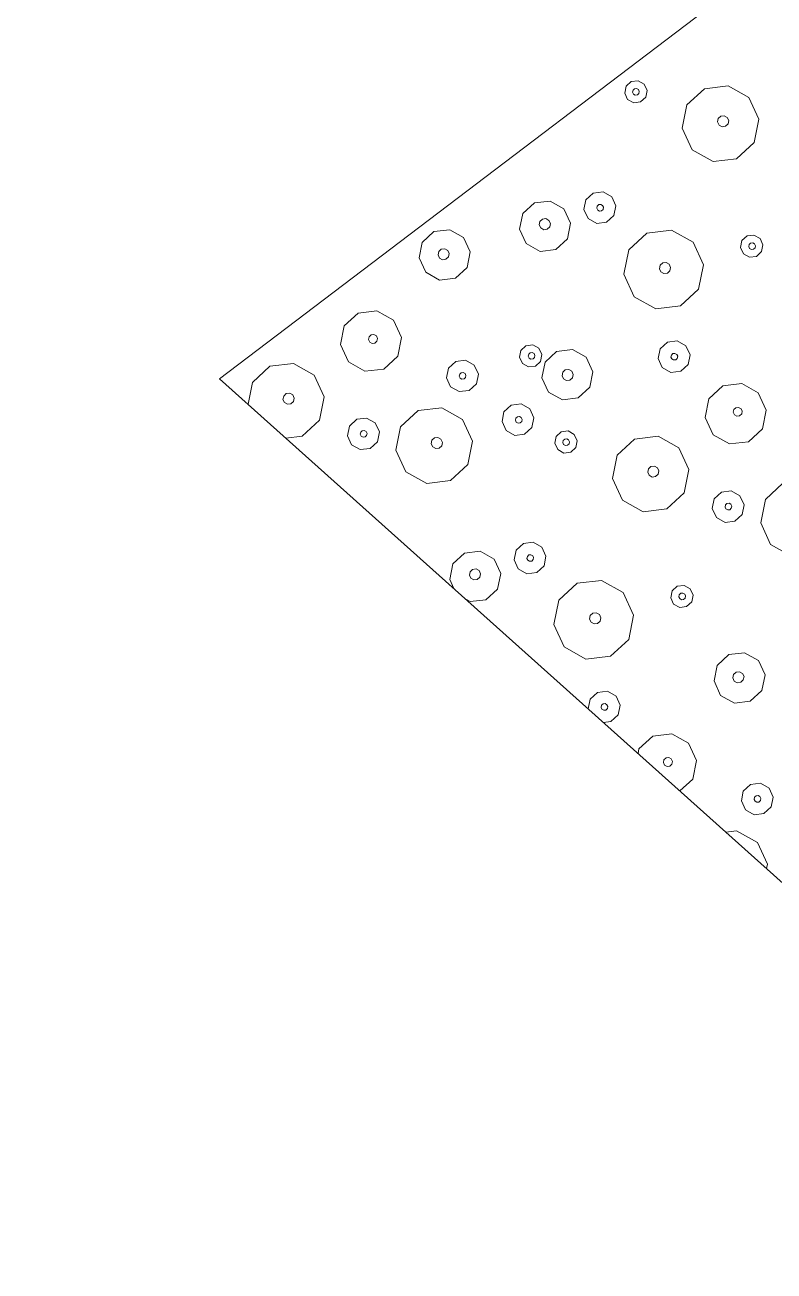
# Model space of a CAD drawing. Header units: metres. Extents: x -2858 to 512, y -1995 to 1252.
# Drawn here: x -482.28 to -478.55, y -199.85 to -193.64 of the extents above; entities that cross this region are included whole.
import ezdxf

# ---------------------------------------------------------------- set-up
doc = ezdxf.new("R2010")
doc.units = ezdxf.units.M
doc.layers.add('Calque commun', color=7, linetype='Continuous')

# ---------------------------------------------------------------- blocks, each defined once
blk = doc.blocks.new('pattern')
at = {"layer": 'Calque commun', "color": 54, "linetype": 'Continuous', "lineweight": 9}
for p, q in [((114.1042, 102.0778), (114.1514, 102.1867)), ((114.1514, 102.1867), (114.1703, 102.1978)), ((114.13, 101.962), (114.1042, 102.0778)), ((113.883, 101.9856), (113.9256, 102.0108)), ((113.9256, 102.0108), (113.9748, 102.0061)), ((113.9748, 102.0061), (114.0118, 101.9733)), ((113.8633, 101.9403), (113.883, 101.9856)), ((113.8741, 101.892), (113.8633, 101.9403)), ((113.9255, 101.9351), (113.9296, 101.9447)), ((113.9278, 101.925), (113.9255, 101.9351)), ((113.9296, 101.9447), (113.9386, 101.9499)), ((113.9386, 101.9499), (113.9489, 101.949)), ((113.9489, 101.949), (113.9567, 101.9421)), ((113.9567, 101.9421), (113.959, 101.932)), ((114.0118, 101.9733), (114.0226, 101.9251)), ((114.1703, 101.9265), (114.13, 101.962)), ((113.9111, 101.8593), (113.8741, 101.892)), ((113.9355, 101.9181), (113.9278, 101.925)), ((113.9459, 101.9171), (113.9355, 101.9181)), ((113.9548, 101.9224), (113.9459, 101.9171)), ((113.959, 101.932), (113.9548, 101.9224)), ((114.0029, 101.8797), (113.9604, 101.8546)), ((114.0226, 101.9251), (114.0029, 101.8797)), ((113.9604, 101.8546), (113.9111, 101.8593)), ((114.0024, 101.5787), (114.0841, 101.6269)), ((114.0841, 101.6269), (114.1703, 101.6187)), ((113.4567, 101.549), (113.5248, 101.5893)), ((113.5248, 101.5893), (113.6036, 101.5818)), ((113.6036, 101.5818), (113.6629, 101.5294)), ((113.9646, 101.4916), (114.0024, 101.5787)), ((113.4253, 101.4765), (113.4567, 101.549)), ((113.6629, 101.5294), (113.6801, 101.4522)), ((114.0863, 101.4929), (114.0983, 101.4999)), ((114.0983, 101.4999), (114.112, 101.4986)), ((113.4425, 101.3992), (113.4253, 101.4765)), ((113.5257, 101.4606), (113.5326, 101.4765)), ((113.5294, 101.4437), (113.5257, 101.4606)), ((113.5424, 101.4323), (113.5294, 101.4437)), ((113.5326, 101.4765), (113.5475, 101.4853)), ((113.5475, 101.4853), (113.5647, 101.4836)), ((113.5745, 101.4394), (113.5596, 101.4306)), ((113.5647, 101.4836), (113.5777, 101.4722)), ((113.5814, 101.4553), (113.5745, 101.4394)), ((113.5777, 101.4722), (113.5814, 101.4553)), ((113.6801, 101.4522), (113.6486, 101.3796)), ((113.9852, 101.3989), (113.9646, 101.4916)), ((114.0808, 101.4802), (114.0863, 101.4929)), ((114.0838, 101.4667), (114.0808, 101.4802)), ((114.0942, 101.4575), (114.0838, 101.4667)), ((114.108, 101.4562), (114.0942, 101.4575)), ((114.1199, 101.4632), (114.108, 101.4562)), ((114.112, 101.4986), (114.1224, 101.4895)), ((114.1254, 101.476), (114.1199, 101.4632)), ((114.1224, 101.4895), (114.1254, 101.476)), ((113.5018, 101.3469), (113.4425, 101.3992)), ((113.5596, 101.4306), (113.5424, 101.4323)), ((113.6486, 101.3796), (113.5805, 101.3394)), ((114.0564, 101.3361), (113.9852, 101.3989)), ((113.5805, 101.3394), (113.5018, 101.3469)), ((114.1509, 101.3271), (114.0564, 101.3361)), ((114.1703, 101.3385), (114.1509, 101.3271)), ((112.9275, 101.252), (112.9533, 101.1362)), ((112.9533, 101.1362), (112.9061, 101.0273)), ((114.0502, 101.1114), (114.0928, 101.1365)), ((114.0928, 101.1365), (114.142, 101.1318)), ((114.142, 101.1318), (114.1703, 101.1069)), ((114.0306, 101.066), (114.0502, 101.1114)), ((114.0413, 101.0177), (114.0306, 101.066)), ((114.0928, 101.0609), (114.0969, 101.0704)), ((114.0969, 101.0704), (114.1058, 101.0757)), ((114.1058, 101.0757), (114.1162, 101.0747)), ((114.1162, 101.0747), (114.124, 101.0678)), ((114.124, 101.0678), (114.1262, 101.0577)), ((112.9061, 101.0273), (112.8039, 100.967)), ((113.3857, 100.9848), (113.3995, 101.0165)), ((113.3995, 101.0165), (113.4293, 101.0341)), ((113.4293, 101.0341), (113.4638, 101.0308)), ((113.4638, 101.0308), (113.4897, 101.0079)), ((113.4897, 101.0079), (113.4972, 100.9741)), ((114.0784, 100.985), (114.0413, 101.0177)), ((114.095, 101.0507), (114.0928, 101.0609)), ((114.1028, 101.0439), (114.095, 101.0507)), ((114.1131, 101.0429), (114.1028, 101.0439)), ((114.1221, 101.0482), (114.1131, 101.0429)), ((114.1262, 101.0577), (114.1221, 101.0482)), ((114.1702, 101.0055), (114.1276, 100.9803)), ((114.1703, 101.0057), (114.1702, 101.0055)), ((112.8039, 100.967), (112.6858, 100.9782)), ((113.3933, 100.951), (113.3857, 100.9848)), ((113.4192, 100.9281), (113.3933, 100.951)), ((113.4235, 100.9819), (113.4276, 100.9914)), ((113.4258, 100.9718), (113.4235, 100.9819)), ((113.4335, 100.9649), (113.4258, 100.9718)), ((113.4276, 100.9914), (113.4366, 100.9967)), ((113.4439, 100.9639), (113.4335, 100.9649)), ((113.4366, 100.9967), (113.4469, 100.9957)), ((113.4528, 100.9692), (113.4439, 100.9639)), ((113.4469, 100.9957), (113.4547, 100.9889)), ((113.457, 100.9787), (113.4528, 100.9692)), ((113.4835, 100.9424), (113.4537, 100.9248)), ((113.4547, 100.9889), (113.457, 100.9787)), ((113.4972, 100.9741), (113.4835, 100.9424)), ((114.1276, 100.9803), (114.0784, 100.985)), ((112.8745, 100.8601), (112.8941, 100.9055)), ((112.8941, 100.9055), (112.9367, 100.9306)), ((112.9367, 100.9306), (112.9859, 100.9259)), ((112.9859, 100.9259), (113.023, 100.8932)), ((113.023, 100.8932), (113.0337, 100.8449)), ((113.4537, 100.9248), (113.4192, 100.9281)), ((113.6712, 100.8622), (113.7776, 100.925)), ((113.7776, 100.925), (113.9007, 100.9133)), ((113.9007, 100.9133), (113.9934, 100.8315)), ((112.8852, 100.8118), (112.8745, 100.8601)), ((112.9366, 100.855), (112.9408, 100.8645)), ((112.9389, 100.8448), (112.9366, 100.855)), ((112.9467, 100.838), (112.9389, 100.8448)), ((112.9408, 100.8645), (112.9497, 100.8698)), ((112.957, 100.837), (112.9467, 100.838)), ((112.9497, 100.8698), (112.9601, 100.8688)), ((112.966, 100.8423), (112.957, 100.837)), ((112.9601, 100.8688), (112.9678, 100.8619)), ((112.9701, 100.8518), (112.966, 100.8423)), ((112.9678, 100.8619), (112.9701, 100.8518)), ((113.0337, 100.8449), (113.0141, 100.7996)), ((113.622, 100.7488), (113.6712, 100.8622)), ((113.9934, 100.8315), (114.0202, 100.7108)), ((112.9223, 100.7791), (112.8852, 100.8118)), ((112.9715, 100.7744), (112.9223, 100.7791)), ((113.0141, 100.7996), (112.9715, 100.7744)), ((113.7901, 100.7489), (113.805, 100.7577)), ((113.805, 100.7577), (113.8223, 100.7561)), ((113.8223, 100.7561), (113.8352, 100.7446)), ((112.4692, 100.6735), (112.5509, 100.7217)), ((112.5509, 100.7217), (112.6454, 100.7127)), ((112.6454, 100.7127), (112.7166, 100.6499)), ((113.6489, 100.6281), (113.622, 100.7488)), ((113.7832, 100.733), (113.7901, 100.7489)), ((113.787, 100.7161), (113.7832, 100.733)), ((113.8, 100.7047), (113.787, 100.7161)), ((113.8172, 100.7031), (113.8, 100.7047)), ((113.8321, 100.7119), (113.8172, 100.7031)), ((113.839, 100.7277), (113.8321, 100.7119)), ((113.8352, 100.7446), (113.839, 100.7277)), ((114.0202, 100.7108), (113.9711, 100.5974)), ((112.4314, 100.5864), (112.4692, 100.6735)), ((112.7166, 100.6499), (112.7372, 100.5572)), ((112.9467, 100.5835), (113.0489, 100.6439)), ((113.0489, 100.6439), (113.167, 100.6326)), ((113.167, 100.6326), (113.256, 100.5541)), ((112.4521, 100.4937), (112.4314, 100.5864)), ((112.5476, 100.575), (112.5532, 100.5877)), ((112.5507, 100.5615), (112.5476, 100.575)), ((112.5532, 100.5877), (112.5651, 100.5947)), ((112.5651, 100.5947), (112.5789, 100.5934)), ((112.5789, 100.5934), (112.5892, 100.5843)), ((112.5922, 100.5708), (112.5867, 100.5581)), ((112.5892, 100.5843), (112.5922, 100.5708)), ((112.8995, 100.4747), (112.9467, 100.5835)), ((113.7416, 100.5463), (113.6489, 100.6281)), ((113.9711, 100.5974), (113.8646, 100.5346)), ((112.561, 100.5523), (112.5507, 100.5615)), ((112.5748, 100.551), (112.561, 100.5523)), ((112.5867, 100.5581), (112.5748, 100.551)), ((112.7372, 100.5572), (112.6995, 100.4701)), ((113.256, 100.5541), (113.2818, 100.4382)), ((113.8646, 100.5346), (113.7416, 100.5463)), ((112.5232, 100.4309), (112.4521, 100.4937)), ((112.6995, 100.4701), (112.6177, 100.4219)), ((112.9253, 100.3588), (112.8995, 100.4747)), ((113.0448, 100.4605), (113.0517, 100.4763)), ((113.0486, 100.4436), (113.0448, 100.4605)), ((113.0517, 100.4763), (113.0666, 100.4851)), ((113.0666, 100.4851), (113.0838, 100.4835)), ((113.0838, 100.4835), (113.0968, 100.472)), ((113.1005, 100.4551), (113.0937, 100.4393)), ((113.0968, 100.472), (113.1005, 100.4551)), ((112.6177, 100.4219), (112.5232, 100.4309)), ((113.0615, 100.4321), (113.0486, 100.4436)), ((113.0788, 100.4305), (113.0615, 100.4321)), ((113.0937, 100.4393), (113.0788, 100.4305)), ((113.2818, 100.4382), (113.2346, 100.3294)), ((113.0143, 100.2803), (112.9253, 100.3588)), ((113.2346, 100.3294), (113.1324, 100.2691)), ((113.7239, 100.2953), (113.7436, 100.3406)), ((113.7436, 100.3406), (113.7862, 100.3658)), ((113.7862, 100.3658), (113.8354, 100.3611)), ((113.8354, 100.3611), (113.8725, 100.3283)), ((113.8725, 100.3283), (113.8832, 100.2801)), ((113.1324, 100.2691), (113.0143, 100.2803)), ((113.7347, 100.247), (113.7239, 100.2953)), ((113.7861, 100.2901), (113.7903, 100.2997)), ((113.7884, 100.28), (113.7861, 100.2901)), ((113.7962, 100.2731), (113.7884, 100.28)), ((113.7903, 100.2997), (113.7992, 100.3049)), ((113.8065, 100.2721), (113.7962, 100.2731)), ((113.7992, 100.3049), (113.8095, 100.3039)), ((113.8154, 100.2774), (113.8065, 100.2721)), ((113.8095, 100.3039), (113.8173, 100.2971)), ((113.8196, 100.2869), (113.8154, 100.2774)), ((113.8173, 100.2971), (113.8196, 100.2869)), ((113.8832, 100.2801), (113.8635, 100.2347)), ((113.9587, 100.2303), (114.0268, 100.2705)), ((114.0268, 100.2705), (114.1055, 100.263)), ((114.1055, 100.263), (114.1648, 100.2106)), ((112.4974, 100.1608), (112.5171, 100.2062)), ((112.5171, 100.2062), (112.5596, 100.2313)), ((112.5596, 100.2313), (112.6089, 100.2266)), ((112.6089, 100.2266), (112.6459, 100.1939)), ((113.7717, 100.2143), (113.7347, 100.247)), ((113.821, 100.2096), (113.7717, 100.2143)), ((113.8635, 100.2347), (113.821, 100.2096)), ((113.9272, 100.1577), (113.9587, 100.2303)), ((114.1648, 100.2106), (114.1703, 100.1861)), ((112.5082, 100.1125), (112.4974, 100.1608)), ((112.5596, 100.1557), (112.5637, 100.1652)), ((112.5619, 100.1455), (112.5596, 100.1557)), ((112.5696, 100.1387), (112.5619, 100.1455)), ((112.5637, 100.1652), (112.5727, 100.1705)), ((112.58, 100.1377), (112.5696, 100.1387)), ((112.5727, 100.1705), (112.583, 100.1695)), ((112.5889, 100.143), (112.58, 100.1377)), ((112.583, 100.1695), (112.5908, 100.1626)), ((112.593, 100.1525), (112.5889, 100.143)), ((112.5908, 100.1626), (112.593, 100.1525)), ((112.6567, 100.1456), (112.637, 100.1003)), ((112.6459, 100.1939), (112.6567, 100.1456)), ((113.9444, 100.0805), (113.9272, 100.1577)), ((114.0202, 100.1403), (114.0271, 100.1562)), ((114.0239, 100.1234), (114.0202, 100.1403)), ((114.0271, 100.1562), (114.042, 100.165)), ((114.042, 100.165), (114.0592, 100.1633)), ((114.0592, 100.1633), (114.0722, 100.1519)), ((114.0759, 100.135), (114.069, 100.1191)), ((114.0722, 100.1519), (114.0759, 100.135)), ((111.8526, 100.0796), (111.8663, 100.1113)), ((111.8601, 100.0458), (111.8526, 100.0796)), ((111.8663, 100.1113), (111.8961, 100.1289)), ((111.8903, 100.0767), (111.8945, 100.0863)), ((111.8926, 100.0666), (111.8903, 100.0767)), ((111.8945, 100.0863), (111.9034, 100.0915)), ((111.8961, 100.1289), (111.9306, 100.1256)), ((111.9034, 100.0915), (111.9137, 100.0905)), ((111.9137, 100.0905), (111.9215, 100.0837)), ((111.9238, 100.0735), (111.9196, 100.064)), ((111.9215, 100.0837), (111.9238, 100.0735)), ((111.9306, 100.1256), (111.9565, 100.1027)), ((111.9565, 100.1027), (111.9641, 100.069)), ((112.5452, 100.0798), (112.5082, 100.1125)), ((112.5944, 100.0751), (112.5452, 100.0798)), ((112.637, 100.1003), (112.5944, 100.0751)), ((113.1976, 100.0408), (113.2114, 100.0726)), ((113.2114, 100.0726), (113.2412, 100.0902)), ((113.2412, 100.0902), (113.2756, 100.0869)), ((113.2756, 100.0869), (113.3016, 100.064)), ((114.0037, 100.0281), (113.9444, 100.0805)), ((114.0369, 100.112), (114.0239, 100.1234)), ((114.0541, 100.1103), (114.0369, 100.112)), ((114.069, 100.1191), (114.0541, 100.1103)), ((114.1703, 100.1063), (114.1506, 100.0608)), ((111.886, 100.0229), (111.8601, 100.0458)), ((111.9205, 100.0196), (111.886, 100.0229)), ((111.9004, 100.0597), (111.8926, 100.0666)), ((111.9107, 100.0587), (111.9004, 100.0597)), ((111.9196, 100.064), (111.9107, 100.0587)), ((111.9503, 100.0372), (111.9205, 100.0196)), ((111.9641, 100.069), (111.9503, 100.0372)), ((112.138, 99.957), (112.2445, 100.0198)), ((112.2445, 100.0198), (112.3675, 100.0081)), ((113.2051, 100.0071), (113.1976, 100.0408)), ((113.2371, 100.0381), (113.2412, 100.0476)), ((113.2393, 100.028), (113.2371, 100.0381)), ((113.2471, 100.0211), (113.2393, 100.028)), ((113.2412, 100.0476), (113.2501, 100.0529)), ((113.2574, 100.0201), (113.2471, 100.0211)), ((113.2501, 100.0529), (113.2605, 100.0519)), ((113.2664, 100.0254), (113.2574, 100.0201)), ((113.2605, 100.0519), (113.2682, 100.045)), ((113.2705, 100.0349), (113.2664, 100.0254)), ((113.2682, 100.045), (113.2705, 100.0349)), ((113.3091, 100.0302), (113.2953, 99.9985)), ((113.3016, 100.064), (113.3091, 100.0302)), ((114.0824, 100.0206), (114.0037, 100.0281)), ((114.1506, 100.0608), (114.0824, 100.0206)), ((112.0889, 99.8436), (112.138, 99.957)), ((112.3675, 100.0081), (112.4602, 99.9263)), ((113.2311, 99.9842), (113.2051, 100.0071)), ((113.2655, 99.9809), (113.2311, 99.9842)), ((113.2953, 99.9985), (113.2655, 99.9809)), ((112.4602, 99.9263), (112.4871, 99.8056)), ((112.8712, 99.829), (112.9027, 99.9016)), ((112.9027, 99.9016), (112.9708, 99.9418)), ((112.9708, 99.9418), (113.0495, 99.9343)), ((113.0495, 99.9343), (113.1088, 99.8819)), ((112.1157, 99.7229), (112.0889, 99.8436)), ((112.2501, 99.8279), (112.257, 99.8437)), ((112.2538, 99.811), (112.2501, 99.8279)), ((112.257, 99.8437), (112.2719, 99.8525)), ((112.2719, 99.8525), (112.2891, 99.8509)), ((112.2891, 99.8509), (112.3021, 99.8394)), ((112.3021, 99.8394), (112.3058, 99.8225)), ((112.8884, 99.7518), (112.8712, 99.829)), ((112.9714, 99.8213), (112.9783, 99.8372)), ((112.9783, 99.8372), (112.9932, 99.846)), ((112.9932, 99.846), (113.0104, 99.8443)), ((113.0104, 99.8443), (113.0234, 99.8329)), ((113.0234, 99.8329), (113.0272, 99.816)), ((113.1088, 99.8819), (113.126, 99.8047)), ((113.2507, 99.7906), (113.2704, 99.8359)), ((113.2704, 99.8359), (113.313, 99.8611)), ((113.313, 99.8611), (113.3622, 99.8564)), ((113.3622, 99.8564), (113.3992, 99.8236)), ((113.3992, 99.8236), (113.41, 99.7754)), ((112.2668, 99.7995), (112.2538, 99.811)), ((112.284, 99.7979), (112.2668, 99.7995)), ((112.2989, 99.8067), (112.284, 99.7979)), ((112.3058, 99.8225), (112.2989, 99.8067)), ((112.4871, 99.8056), (112.4379, 99.6922)), ((112.9752, 99.8044), (112.9714, 99.8213)), ((112.9882, 99.7929), (112.9752, 99.8044)), ((113.0054, 99.7913), (112.9882, 99.7929)), ((113.0203, 99.8001), (113.0054, 99.7913)), ((113.0272, 99.816), (113.0203, 99.8001)), ((113.126, 99.8047), (113.0946, 99.7321)), ((113.2615, 99.7423), (113.2507, 99.7906)), ((113.3116, 99.7884), (113.3158, 99.7979)), ((113.3139, 99.7782), (113.3116, 99.7884)), ((113.3217, 99.7713), (113.3139, 99.7782)), ((113.3158, 99.7979), (113.3247, 99.8032)), ((113.332, 99.7704), (113.3217, 99.7713)), ((113.3247, 99.8032), (113.335, 99.8022)), ((113.3409, 99.7756), (113.332, 99.7704)), ((113.335, 99.8022), (113.3428, 99.7953)), ((113.3451, 99.7852), (113.3409, 99.7756)), ((113.3428, 99.7953), (113.3451, 99.7852)), ((113.41, 99.7754), (113.3903, 99.73)), ((111.4136, 99.6783), (111.5157, 99.7387)), ((111.5157, 99.7387), (111.6339, 99.7274)), ((111.6339, 99.7274), (111.7228, 99.6489)), ((112.2084, 99.6411), (112.1157, 99.7229)), ((112.9477, 99.6994), (112.8884, 99.7518)), ((113.0264, 99.6919), (112.9477, 99.6994)), ((113.0946, 99.7321), (113.0264, 99.6919)), ((113.2985, 99.7096), (113.2615, 99.7423)), ((113.3477, 99.7049), (113.2985, 99.7096)), ((113.3903, 99.73), (113.3477, 99.7049)), ((113.5608, 99.6851), (113.6629, 99.7455)), ((113.6629, 99.7455), (113.7811, 99.7342)), ((113.7811, 99.7342), (113.87, 99.6557)), ((111.3663, 99.5695), (111.4136, 99.6783)), ((111.7228, 99.6489), (111.7486, 99.5331)), ((112.3314, 99.6294), (112.2084, 99.6411)), ((112.4379, 99.6922), (112.3314, 99.6294)), ((112.9952, 99.6233), (113.009, 99.6551)), ((113.009, 99.6551), (113.0388, 99.6727)), ((113.035, 99.6325), (113.0439, 99.6378)), ((113.0388, 99.6727), (113.0732, 99.6694)), ((113.0439, 99.6378), (113.0543, 99.6368)), ((113.0543, 99.6368), (113.0621, 99.6299)), ((113.0732, 99.6694), (113.0992, 99.6465)), ((113.0992, 99.6465), (113.1067, 99.6127)), ((113.5136, 99.5763), (113.5608, 99.6851)), ((113.87, 99.6557), (113.8958, 99.5398)), ((111.5185, 99.5711), (111.5334, 99.5799)), ((111.5334, 99.5799), (111.5506, 99.5783)), ((111.5506, 99.5783), (111.5636, 99.5668)), ((113.0027, 99.5895), (112.9952, 99.6233)), ((113.0287, 99.5666), (113.0027, 99.5895)), ((113.0309, 99.6229), (113.035, 99.6325)), ((113.0331, 99.6128), (113.0309, 99.6229)), ((113.0409, 99.6059), (113.0331, 99.6128)), ((113.0512, 99.605), (113.0409, 99.6059)), ((113.0602, 99.6102), (113.0512, 99.605)), ((113.0643, 99.6198), (113.0602, 99.6102)), ((113.0621, 99.6299), (113.0643, 99.6198)), ((113.0929, 99.5809), (113.0631, 99.5634)), ((113.1067, 99.6127), (113.0929, 99.5809)), ((113.5394, 99.4604), (113.5136, 99.5763)), ((113.6588, 99.562), (113.6657, 99.5779)), ((113.6657, 99.5779), (113.6806, 99.5867)), ((113.6806, 99.5867), (113.6979, 99.5851)), ((113.6979, 99.5851), (113.7108, 99.5736)), ((111.3921, 99.4537), (111.3663, 99.5695)), ((111.5116, 99.5553), (111.5185, 99.5711)), ((111.5154, 99.5384), (111.5116, 99.5553)), ((111.5284, 99.5269), (111.5154, 99.5384)), ((111.5456, 99.5253), (111.5284, 99.5269)), ((111.5605, 99.5341), (111.5456, 99.5253)), ((111.5674, 99.5499), (111.5605, 99.5341)), ((111.5636, 99.5668), (111.5674, 99.5499)), ((111.7486, 99.5331), (111.7014, 99.4242)), ((113.0631, 99.5634), (113.0287, 99.5666)), ((113.6626, 99.5452), (113.6588, 99.562)), ((113.6756, 99.5337), (113.6626, 99.5452)), ((113.6928, 99.5321), (113.6756, 99.5337)), ((113.7077, 99.5409), (113.6928, 99.5321)), ((113.7146, 99.5567), (113.7077, 99.5409)), ((113.7108, 99.5736), (113.7146, 99.5567)), ((113.8958, 99.5398), (113.8486, 99.431)), ((111.4811, 99.3751), (111.3921, 99.4537)), ((112.2104, 99.4354), (112.253, 99.4606)), ((112.253, 99.4606), (112.3022, 99.4559)), ((112.3022, 99.4559), (112.3393, 99.4231)), ((113.2726, 99.4387), (113.2923, 99.4841)), ((113.2923, 99.4841), (113.3349, 99.5092)), ((113.3349, 99.5092), (113.3841, 99.5045)), ((113.3841, 99.5045), (113.4212, 99.4718)), ((113.4212, 99.4718), (113.4319, 99.4235)), ((113.6283, 99.3819), (113.5394, 99.4604)), ((111.7014, 99.4242), (111.5992, 99.3639)), ((112.1908, 99.3901), (112.2104, 99.4354)), ((112.2015, 99.3418), (112.1908, 99.3901)), ((112.253, 99.3849), (112.2571, 99.3945)), ((112.2571, 99.3945), (112.266, 99.3997)), ((112.266, 99.3997), (112.2764, 99.3988)), ((112.2764, 99.3988), (112.2841, 99.3919)), ((112.2841, 99.3919), (112.2864, 99.3818)), ((112.3393, 99.4231), (112.35, 99.3749)), ((113.2834, 99.3904), (113.2726, 99.4387)), ((113.3205, 99.3577), (113.2834, 99.3904)), ((113.3348, 99.4336), (113.339, 99.4431)), ((113.3371, 99.4235), (113.3348, 99.4336)), ((113.3449, 99.4166), (113.3371, 99.4235)), ((113.339, 99.4431), (113.3479, 99.4484)), ((113.3552, 99.4156), (113.3449, 99.4166)), ((113.3479, 99.4484), (113.3582, 99.4474)), ((113.3642, 99.4209), (113.3552, 99.4156)), ((113.3582, 99.4474), (113.366, 99.4405)), ((113.3683, 99.4304), (113.3642, 99.4209)), ((113.366, 99.4405), (113.3683, 99.4304)), ((113.4319, 99.4235), (113.4123, 99.3782)), ((113.8486, 99.431), (113.7464, 99.3706)), ((111.5992, 99.3639), (111.4811, 99.3751)), ((112.2386, 99.3091), (112.2015, 99.3418)), ((112.2552, 99.3748), (112.253, 99.3849)), ((112.263, 99.3679), (112.2552, 99.3748)), ((112.2733, 99.3669), (112.263, 99.3679)), ((112.2823, 99.3722), (112.2733, 99.3669)), ((112.2864, 99.3818), (112.2823, 99.3722)), ((112.3304, 99.3295), (112.2878, 99.3044)), ((112.35, 99.3749), (112.3304, 99.3295)), ((112.4255, 99.3251), (112.4936, 99.3653)), ((112.4936, 99.3653), (112.5724, 99.3578)), ((112.5724, 99.3578), (112.6317, 99.3054)), ((113.3697, 99.353), (113.3205, 99.3577)), ((113.4123, 99.3782), (113.3697, 99.353)), ((113.7464, 99.3706), (113.6283, 99.3819)), ((113.8366, 99.3091), (113.8792, 99.3342)), ((113.8792, 99.3342), (113.9284, 99.3296)), ((113.9284, 99.3296), (113.9655, 99.2968)), ((112.2878, 99.3044), (112.2386, 99.3091)), ((112.394, 99.2525), (112.4255, 99.3251)), ((112.6317, 99.3054), (112.6489, 99.2282)), ((113.817, 99.2637), (113.8366, 99.3091)), ((113.8277, 99.2155), (113.817, 99.2637)), ((113.8792, 99.2586), (113.8833, 99.2681)), ((113.8833, 99.2681), (113.8922, 99.2734)), ((113.8922, 99.2734), (113.9026, 99.2724)), ((113.9026, 99.2724), (113.9103, 99.2656)), ((113.9103, 99.2656), (113.9126, 99.2554)), ((113.9655, 99.2968), (113.9762, 99.2486)), ((112.4112, 99.1753), (112.394, 99.2525)), ((112.487, 99.2351), (112.4939, 99.251)), ((112.4908, 99.2182), (112.487, 99.2351)), ((112.5037, 99.2068), (112.4908, 99.2182)), ((112.4939, 99.251), (112.5088, 99.2598)), ((112.521, 99.2051), (112.5037, 99.2068)), ((112.5088, 99.2598), (112.526, 99.2581)), ((112.5359, 99.2139), (112.521, 99.2051)), ((112.526, 99.2581), (112.539, 99.2467)), ((112.5427, 99.2298), (112.5359, 99.2139)), ((112.539, 99.2467), (112.5427, 99.2298)), ((112.6489, 99.2282), (112.6174, 99.1556)), ((113.8648, 99.1828), (113.8277, 99.2155)), ((113.8814, 99.2485), (113.8792, 99.2586)), ((113.8892, 99.2416), (113.8814, 99.2485)), ((113.8995, 99.2406), (113.8892, 99.2416)), ((113.9085, 99.2459), (113.8995, 99.2406)), ((113.9126, 99.2554), (113.9085, 99.2459)), ((113.9566, 99.2032), (113.914, 99.1781)), ((113.9762, 99.2486), (113.9566, 99.2032)), ((111.6644, 99.1357), (111.6782, 99.1674)), ((111.6782, 99.1674), (111.708, 99.185)), ((111.7039, 99.1329), (111.708, 99.1424)), ((111.708, 99.185), (111.7425, 99.1817)), ((111.708, 99.1424), (111.717, 99.1477)), ((111.717, 99.1477), (111.7273, 99.1467)), ((111.7273, 99.1467), (111.7351, 99.1398)), ((111.7351, 99.1398), (111.7373, 99.1297)), ((111.7425, 99.1817), (111.7684, 99.1588)), ((111.7684, 99.1588), (111.7759, 99.125)), ((112.4705, 99.1229), (112.4112, 99.1753)), ((112.6174, 99.1556), (112.5493, 99.1154)), ((113.914, 99.1781), (113.8648, 99.1828)), ((111.672, 99.1019), (111.6644, 99.1357)), ((111.6979, 99.079), (111.672, 99.1019)), ((111.7324, 99.0757), (111.6979, 99.079)), ((111.7061, 99.1228), (111.7039, 99.1329)), ((111.7139, 99.1159), (111.7061, 99.1228)), ((111.7243, 99.1149), (111.7139, 99.1159)), ((111.7332, 99.1202), (111.7243, 99.1149)), ((111.7622, 99.0933), (111.7324, 99.0757)), ((111.7373, 99.1297), (111.7332, 99.1202)), ((111.7759, 99.125), (111.7622, 99.0933)), ((112.5493, 99.1154), (112.4705, 99.1229)), ((112.8661, 99.0475), (112.9342, 99.0877)), ((112.9342, 99.0877), (113.0129, 99.0802)), ((113.0129, 99.0802), (113.0722, 99.0278)), ((113.4117, 99.0771), (113.4934, 99.1254)), ((113.4934, 99.1254), (113.5879, 99.1164)), ((113.5879, 99.1164), (113.6591, 99.0535)), ((112.8346, 98.9749), (112.8661, 99.0475)), ((113.0722, 99.0278), (113.0894, 98.9506)), ((113.3739, 98.99), (113.4117, 99.0771)), ((113.6591, 99.0535), (113.6797, 98.9609)), ((113.8892, 98.9872), (113.9914, 99.0475)), ((113.9914, 99.0475), (114.1095, 99.0363)), ((114.1095, 99.0363), (114.1703, 98.9826)), ((112.8518, 98.8977), (112.8346, 98.9749)), ((112.935, 98.9591), (112.9419, 98.9749)), ((112.9388, 98.9422), (112.935, 98.9591)), ((112.9419, 98.9749), (112.9568, 98.9837)), ((112.9568, 98.9837), (112.974, 98.9821)), ((112.974, 98.9821), (112.987, 98.9706)), ((112.9908, 98.9538), (112.9839, 98.9379)), ((112.987, 98.9706), (112.9908, 98.9538)), ((113.3946, 98.8974), (113.3739, 98.99)), ((113.4902, 98.9787), (113.4957, 98.9913)), ((113.4932, 98.9651), (113.4902, 98.9787)), ((113.5035, 98.956), (113.4932, 98.9651)), ((113.4957, 98.9913), (113.5076, 98.9984)), ((113.5173, 98.9547), (113.5035, 98.956)), ((113.5076, 98.9984), (113.5214, 98.9971)), ((113.5292, 98.9617), (113.5173, 98.9547)), ((113.5214, 98.9971), (113.5317, 98.9879)), ((113.5347, 98.9744), (113.5292, 98.9617)), ((113.5317, 98.9879), (113.5347, 98.9744)), ((113.6797, 98.9609), (113.642, 98.8738)), ((113.842, 98.8783), (113.8892, 98.9872)), ((112.9111, 98.8453), (112.8518, 98.8977)), ((112.9517, 98.9307), (112.9388, 98.9422)), ((112.969, 98.9291), (112.9517, 98.9307)), ((112.9839, 98.9379), (112.969, 98.9291)), ((113.0894, 98.9506), (113.058, 98.8781)), ((113.4657, 98.8345), (113.3946, 98.8974)), ((112.9898, 98.8378), (112.9111, 98.8453)), ((113.058, 98.8781), (112.9898, 98.8378)), ((113.5602, 98.8255), (113.4657, 98.8345)), ((113.642, 98.8738), (113.5602, 98.8255)), ((113.8678, 98.7625), (113.842, 98.8783)), ((113.9873, 98.8641), (113.9942, 98.88)), ((113.9911, 98.8472), (113.9873, 98.8641)), ((114.004, 98.8358), (113.9911, 98.8472)), ((113.9942, 98.88), (114.0091, 98.8888)), ((114.0213, 98.8341), (114.004, 98.8358)), ((114.0091, 98.8888), (114.0263, 98.8871)), ((114.0362, 98.8429), (114.0213, 98.8341)), ((114.0263, 98.8871), (114.0393, 98.8757)), ((114.0431, 98.8588), (114.0362, 98.8429)), ((114.0393, 98.8757), (114.0431, 98.8588)), ((113.9568, 98.6839), (113.8678, 98.7625)), ((114.1703, 98.729), (114.0749, 98.6727)), ((114.0749, 98.6727), (113.9568, 98.6839))]:
    blk.add_line(p, q, dxfattribs=at)
at = {"layer": 'Calque commun', "color": 7, "linetype": 'Continuous', "lineweight": 9}
mesh = blk.add_polyface(dxfattribs=at)
corners = [(70.8497, 113.5412), (53.8349, 19.1692), (74.7282, 106.3237), (76.0435, 113.5984), (74.769, 106.1763), (58.8077, 18.2701), (114.1703, 105.207), (114.1703, 98.5387)]
mesh.append_faces([[corners[k] for k in face] for face in [(3, 4, 6)]], dxfattribs={"vtx0": -1, "vtx1": -1, "color": 7})
mesh.append_faces([[corners[k] for k in face] for face in [(3, 2, 4)]], dxfattribs={"vtx0": -1, "vtx2": -1, "color": 7})
mesh.append_faces([[corners[k] for k in face] for face in [(5, 2, 1)]], dxfattribs={"vtx1": -1, "color": 7})
mesh.append_faces([[corners[k] for k in face] for face in [(0, 1, 2), (3, 0, 2)]], dxfattribs={"vtx1": -1, "vtx2": -1, "color": 7})
mesh.append_faces([[corners[k] for k in face] for face in [(4, 7, 6)]], dxfattribs={"vtx2": -1, "color": 7})

msp = doc.modelspace()

# ---------------------------------------------------------------- block references
at = {"layer": 'Calque commun', "color": 0, "linetype": 'ByBlock', "lineweight": -2, "rotation": 228.1617603435354}
msp.add_blockref('pattern', (-478.5712, -44.6144), dxfattribs=at)

doc.saveas('drawing.dxf')
